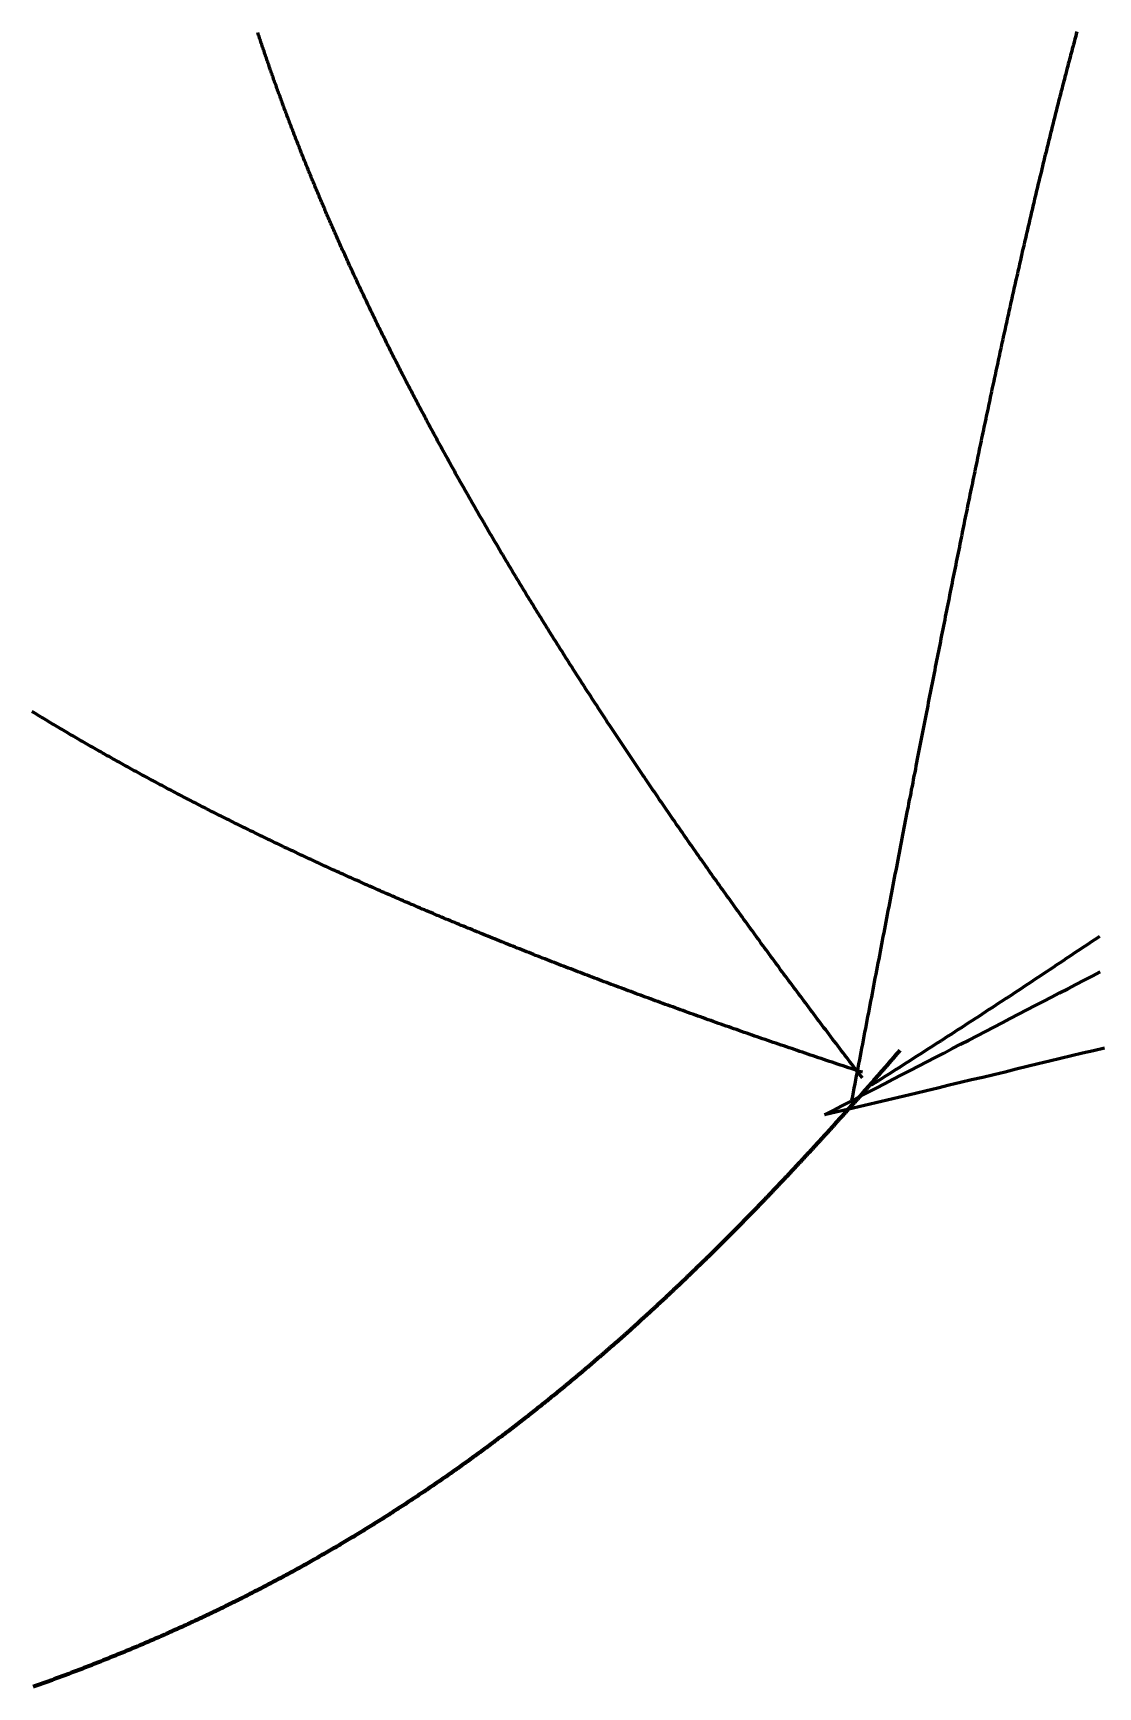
# Model space of a CAD drawing. Header units: millimetres. Extents: x 88 to 97873, y 32 to 55088.
# Drawn here: x 46877.5 to 47041.6, y 3861.1 to 4115.9 of the extents above; entities that cross this region are included whole.
import ezdxf

# ---------------------------------------------------------------- set-up
doc = ezdxf.new("R2010")
doc.units = ezdxf.units.MM
doc.header["$LTSCALE"] = 0.3

msp = doc.modelspace()

# ---------------------------------------------------------------- linework, layer by layer
at = {"lineweight": 60}
for points in [[(47005.29, 3954.91), (47005.01, 3955.27), (47004.74, 3955.62), (47004.47, 3955.98), (47004.2, 3956.33), (47003.92, 3956.68), (47003.65, 3957.04), (47003.38, 3957.39), (47003.11, 3957.74), (47002.84, 3958.1), (47002.57, 3958.45), (47002.31, 3958.8), (47002.04, 3959.15), (47001.77, 3959.51), (47001.5, 3959.86), (47001.24, 3960.21), (47000.97, 3960.56), (47000.71, 3960.91), (47000.44, 3961.26), (47000.18, 3961.61), (46999.91, 3961.96), (46999.65, 3962.31), (46999.38, 3962.66), (46999.12, 3963), (46998.86, 3963.35), (46998.6, 3963.7), (46998.34, 3964.05), (46998.07, 3964.39), (46997.81, 3964.74), (46997.55, 3965.09), (46997.29, 3965.43), (46997.04, 3965.78), (46996.78, 3966.12), (46996.52, 3966.47), (46996.26, 3966.81), (46996, 3967.16), (46995.75, 3967.5), (46995.49, 3967.84), (46995.23, 3968.19), (46994.98, 3968.53), (46994.72, 3968.87), (46994.47, 3969.22), (46994.22, 3969.56), (46993.96, 3969.9), (46993.71, 3970.24), (46993.46, 3970.58), (46993.2, 3970.92), (46992.95, 3971.26), (46992.7, 3971.6), (46992.45, 3971.94), (46992.2, 3972.28), (46991.95, 3972.62), (46991.7, 3972.96), (46991.45, 3973.3), (46991.2, 3973.64), (46990.95, 3973.98), (46990.71, 3974.31), (46990.46, 3974.65), (46990.21, 3974.99), (46989.97, 3975.32), (46989.72, 3975.66), (46989.48, 3976), (46989.23, 3976.33), (46988.99, 3976.67), (46988.74, 3977), (46988.5, 3977.34), (46988.26, 3977.67), (46988.01, 3978.01), (46987.77, 3978.34), (46987.53, 3978.67), (46987.29, 3979.01), (46987.05, 3979.34), (46986.81, 3979.67), (46986.57, 3980), (46986.33, 3980.34), (46986.09, 3980.67), (46985.85, 3981), (46985.61, 3981.33), (46985.37, 3981.66), (46985.14, 3981.99), (46984.9, 3982.32), (46984.66, 3982.65), (46984.43, 3982.98), (46984.19, 3983.31), (46983.96, 3983.64), (46983.72, 3983.97), (46983.49, 3984.29), (46983.25, 3984.62), (46983.02, 3984.95), (46982.79, 3985.28), (46982.55, 3985.6), (46982.32, 3985.93), (46982.09, 3986.26), (46981.86, 3986.58), (46981.63, 3986.91), (46981.4, 3987.23), (46981.17, 3987.56), (46980.94, 3987.88), (46980.71, 3988.21), (46980.48, 3988.53), (46980.25, 3988.85), (46980.03, 3989.18), (46979.8, 3989.5), (46979.57, 3989.82), (46979.34, 3990.15), (46979.12, 3990.47), (46978.89, 3990.79), (46978.67, 3991.11), (46978.44, 3991.43), (46978.22, 3991.76), (46978, 3992.08), (46977.77, 3992.4), (46977.55, 3992.72), (46977.33, 3993.04), (46977.1, 3993.36), (46976.88, 3993.68), (46976.66, 3993.99), (46976.44, 3994.31), (46976.22, 3994.63), (46976, 3994.95), (46975.78, 3995.27), (46975.56, 3995.58), (46975.34, 3995.9), (46975.12, 3996.22), (46974.91, 3996.53), (46974.69, 3996.85), (46974.47, 3997.17), (46974.26, 3997.48), (46974.04, 3997.8), (46973.82, 3998.11), (46973.61, 3998.43), (46973.39, 3998.74), (46973.18, 3999.06), (46972.97, 3999.37), (46972.75, 3999.68), (46972.54, 4000), (46972.33, 4000.31), (46972.11, 4000.62), (46971.9, 4000.93), (46971.69, 4001.25), (46971.48, 4001.56), (46971.27, 4001.87), (46971.06, 4002.18), (46970.85, 4002.49), (46970.64, 4002.8), (46970.43, 4003.11), (46970.22, 4003.42), (46970.01, 4003.73), (46969.8, 4004.04), (46969.6, 4004.35), (46969.39, 4004.66), (46969.18, 4004.97), (46968.98, 4005.28), (46968.77, 4005.58), (46968.57, 4005.89), (46968.36, 4006.2), (46968.16, 4006.51), (46967.95, 4006.81), (46967.75, 4007.12), (46967.55, 4007.43), (46967.34, 4007.73), (46967.14, 4008.04), (46966.94, 4008.34), (46966.74, 4008.65), (46966.54, 4008.95), (46966.33, 4009.26), (46966.13, 4009.56), (46965.93, 4009.86), (46965.73, 4010.17), (46965.54, 4010.47), (46965.34, 4010.77), (46965.14, 4011.08), (46964.94, 4011.38), (46964.74, 4011.68), (46964.54, 4011.98), (46964.35, 4012.29), (46964.15, 4012.59), (46963.96, 4012.89), (46963.76, 4013.19), (46963.56, 4013.49), (46963.37, 4013.79), (46963.18, 4014.09), (46962.98, 4014.39), (46962.79, 4014.69), (46962.59, 4014.99), (46962.4, 4015.28), (46962.21, 4015.58), (46962.02, 4015.88), (46961.83, 4016.18), (46961.63, 4016.48), (46961.44, 4016.77), (46961.25, 4017.07), (46961.06, 4017.37), (46960.87, 4017.66), (46960.68, 4017.96), (46960.5, 4018.26), (46960.31, 4018.55), (46960.12, 4018.85), (46959.93, 4019.14), (46959.74, 4019.44), (46959.56, 4019.73), (46959.37, 4020.03), (46959.18, 4020.32), (46959, 4020.61), (46958.81, 4020.91), (46958.63, 4021.2), (46958.44, 4021.49), (46958.26, 4021.79), (46958.08, 4022.08), (46957.89, 4022.37), (46957.71, 4022.66), (46957.53, 4022.95), (46957.34, 4023.24), (46957.16, 4023.53), (46956.98, 4023.83), (46956.8, 4024.12), (46956.62, 4024.41), (46956.44, 4024.7), (46956.26, 4024.98), (46956.08, 4025.27), (46955.9, 4025.56), (46955.72, 4025.85), (46955.54, 4026.14), (46955.36, 4026.43), (46955.19, 4026.72), (46955.01, 4027), (46954.83, 4027.29), (46954.66, 4027.58), (46954.48, 4027.87), (46954.3, 4028.15), (46954.13, 4028.44), (46953.95, 4028.72), (46953.78, 4029.01), (46953.6, 4029.29), (46953.43, 4029.58), (46953.26, 4029.86), (46953.08, 4030.15), (46952.91, 4030.43), (46952.74, 4030.72), (46952.57, 4031), (46952.4, 4031.29), (46952.22, 4031.57), (46952.05, 4031.85), (46951.88, 4032.13), (46951.71, 4032.42), (46951.54, 4032.7), (46951.37, 4032.98), (46951.2, 4033.26), (46951.04, 4033.54), (46950.87, 4033.83), (46950.7, 4034.11), (46950.53, 4034.39), (46950.36, 4034.67), (46950.2, 4034.95), (46950.03, 4035.23), (46949.86, 4035.51), (46949.7, 4035.79), (46949.53, 4036.06), (46949.37, 4036.34), (46949.2, 4036.62), (46949.04, 4036.9), (46948.88, 4037.18), (46948.71, 4037.46), (46948.55, 4037.73), (46948.39, 4038.01), (46948.22, 4038.29), (46948.06, 4038.56), (46947.9, 4038.84), (46947.74, 4039.12), (46947.58, 4039.39), (46947.42, 4039.67), (46947.26, 4039.94), (46947.1, 4040.22), (46946.94, 4040.49), (46946.78, 4040.77), (46946.62, 4041.04), (46946.46, 4041.32), (46946.3, 4041.59), (46946.14, 4041.86), (46945.99, 4042.14), (46945.83, 4042.41), (46945.67, 4042.68), (46945.52, 4042.96), (46945.36, 4043.23), (46945.21, 4043.5), (46945.05, 4043.77), (46944.89, 4044.04), (46944.74, 4044.31), (46944.59, 4044.58), (46944.43, 4044.86), (46944.28, 4045.13), (46944.13, 4045.4), (46943.97, 4045.67), (46943.82, 4045.94), (46943.67, 4046.21), (46943.52, 4046.47), (46943.36, 4046.74), (46943.21, 4047.01), (46943.06, 4047.28), (46942.91, 4047.55), (46942.76, 4047.82), (46942.61, 4048.08), (46942.46, 4048.35), (46942.31, 4048.62), (46942.17, 4048.89), (46942.02, 4049.15), (46941.87, 4049.42), (46941.72, 4049.69), (46941.57, 4049.95), (46941.43, 4050.22), (46941.28, 4050.48), (46941.13, 4050.75), (46940.99, 4051.01), (46940.84, 4051.28), (46940.7, 4051.54), (46940.55, 4051.81), (46940.41, 4052.07), (46940.26, 4052.33), (46940.12, 4052.6), (46939.98, 4052.86), (46939.83, 4053.12), (46939.69, 4053.39), (46939.55, 4053.65), (46939.41, 4053.91), (46939.26, 4054.17), (46939.12, 4054.43), (46938.98, 4054.7), (46938.84, 4054.96), (46938.7, 4055.22), (46938.56, 4055.48), (46938.42, 4055.74), (46938.28, 4056), (46938.14, 4056.26), (46938, 4056.52), (46937.86, 4056.78), (46937.73, 4057.04), (46937.59, 4057.3), (46937.45, 4057.56), (46937.31, 4057.82), (46937.18, 4058.07), (46937.04, 4058.33), (46936.9, 4058.59), (46936.77, 4058.85), (46936.63, 4059.1), (46936.5, 4059.36), (46936.36, 4059.62), (46936.23, 4059.88), (46936.09, 4060.13), (46935.96, 4060.39), (46935.83, 4060.64), (46935.69, 4060.9), (46935.56, 4061.15), (46935.43, 4061.41), (46935.29, 4061.67), (46935.16, 4061.92), (46935.03, 4062.17), (46934.9, 4062.43), (46934.77, 4062.68), (46934.64, 4062.94), (46934.51, 4063.19), (46934.38, 4063.44), (46934.25, 4063.7), (46934.12, 4063.95), (46933.99, 4064.2), (46933.86, 4064.45), (46933.73, 4064.71), (46933.6, 4064.96), (46933.48, 4065.21), (46933.35, 4065.46), (46933.22, 4065.71), (46933.09, 4065.96), (46932.97, 4066.21), (46932.84, 4066.47), (46932.72, 4066.72), (46932.59, 4066.97), (46932.47, 4067.22), (46932.34, 4067.47), (46932.22, 4067.71), (46932.09, 4067.96), (46931.97, 4068.21), (46931.84, 4068.46), (46931.72, 4068.71), (46931.6, 4068.96), (46931.47, 4069.21), (46931.35, 4069.45), (46931.23, 4069.7), (46931.11, 4069.95), (46930.99, 4070.2), (46930.87, 4070.44), (46930.74, 4070.69), (46930.62, 4070.94), (46930.5, 4071.18), (46930.38, 4071.43), (46930.26, 4071.67), (46930.14, 4071.92), (46930.03, 4072.16), (46929.91, 4072.41), (46929.79, 4072.65), (46929.67, 4072.9), (46929.55, 4073.14), (46929.43, 4073.39), (46929.32, 4073.63), (46929.2, 4073.88), (46929.08, 4074.12), (46928.97, 4074.36), (46928.85, 4074.61), (46928.74, 4074.85), (46928.62, 4075.09), (46928.51, 4075.33), (46928.39, 4075.58), (46928.28, 4075.82), (46928.16, 4076.06), (46928.05, 4076.3), (46927.93, 4076.54), (46927.82, 4076.78), (46927.71, 4077.02), (46927.59, 4077.26), (46927.48, 4077.5), (46927.37, 4077.74), (46927.26, 4077.98), (46927.15, 4078.22), (46927.04, 4078.46), (46926.92, 4078.7), (46926.81, 4078.94), (46926.7, 4079.18), (46926.59, 4079.42), (46926.48, 4079.66), (46926.37, 4079.9), (46926.27, 4080.13), (46926.16, 4080.37), (46926.05, 4080.61), (46925.94, 4080.85), (46925.83, 4081.08), (46925.72, 4081.32), (46925.62, 4081.56), (46925.51, 4081.79), (46925.4, 4082.03), (46925.3, 4082.27), (46925.19, 4082.5), (46925.08, 4082.74), (46924.98, 4082.97), (46924.87, 4083.21), (46924.77, 4083.44), (46924.66, 4083.68), (46924.56, 4083.91), (46924.45, 4084.15), (46924.35, 4084.38), (46924.24, 4084.62), (46924.14, 4084.85), (46924.04, 4085.08), (46923.94, 4085.32), (46923.83, 4085.55), (46923.73, 4085.78), (46923.63, 4086.02), (46923.53, 4086.25), (46923.42, 4086.48), (46923.32, 4086.71), (46923.22, 4086.94), (46923.12, 4087.18), (46923.02, 4087.41), (46922.92, 4087.64), (46922.82, 4087.87), (46922.72, 4088.1), (46922.62, 4088.33), (46922.52, 4088.56), (46922.42, 4088.79), (46922.33, 4089.02), (46922.23, 4089.25), (46922.13, 4089.48), (46922.03, 4089.71), (46921.94, 4089.94), (46921.84, 4090.17), (46921.74, 4090.4), (46921.64, 4090.63), (46921.55, 4090.85), (46921.45, 4091.08), (46921.36, 4091.31), (46921.26, 4091.54), (46921.17, 4091.77), (46921.07, 4091.99), (46920.98, 4092.22), (46920.88, 4092.45), (46920.79, 4092.67), (46920.69, 4092.9), (46920.6, 4093.13), (46920.51, 4093.35), (46920.41, 4093.58), (46920.32, 4093.8), (46920.23, 4094.03), (46920.14, 4094.26), (46920.04, 4094.48), (46919.95, 4094.71), (46919.86, 4094.93), (46919.77, 4095.15), (46919.68, 4095.38), (46919.59, 4095.6), (46919.5, 4095.83), (46919.41, 4096.05), (46919.32, 4096.27), (46919.23, 4096.5), (46919.14, 4096.72), (46919.05, 4096.94), (46918.96, 4097.17), (46918.87, 4097.39), (46918.78, 4097.61), (46918.7, 4097.83), (46918.61, 4098.06), (46918.52, 4098.28), (46918.43, 4098.5), (46918.35, 4098.72), (46918.26, 4098.94), (46918.17, 4099.16), (46918.09, 4099.38), (46918, 4099.6), (46917.92, 4099.83), (46917.83, 4100.05), (46917.74, 4100.27), (46917.66, 4100.49), (46917.57, 4100.71), (46917.49, 4100.92), (46917.41, 4101.14), (46917.32, 4101.36), (46917.24, 4101.58), (46917.15, 4101.8), (46917.07, 4102.02), (46916.99, 4102.24), (46916.91, 4102.46), (46916.82, 4102.67), (46916.74, 4102.89), (46916.66, 4103.11), (46916.58, 4103.33), (46916.5, 4103.54), (46916.41, 4103.76), (46916.33, 4103.98), (46916.25, 4104.19), (46916.17, 4104.41), (46916.09, 4104.63), (46916.01, 4104.84), (46915.93, 4105.06), (46915.85, 4105.27), (46915.77, 4105.49), (46915.69, 4105.71), (46915.61, 4105.92), (46915.54, 4106.14), (46915.46, 4106.35), (46915.38, 4106.57), (46915.3, 4106.78), (46915.22, 4106.99), (46915.15, 4107.21), (46915.07, 4107.42), (46914.99, 4107.64), (46914.92, 4107.85), (46914.84, 4108.06), (46914.76, 4108.28), (46914.69, 4108.49), (46914.61, 4108.7), (46914.54, 4108.91), (46914.46, 4109.13), (46914.39, 4109.34), (46914.31, 4109.55), (46914.24, 4109.76), (46914.16, 4109.97), (46914.09, 4110.19), (46914.01, 4110.4), (46913.94, 4110.61), (46913.87, 4110.82), (46913.79, 4111.03), (46913.72, 4111.24), (46913.65, 4111.45), (46913.58, 4111.66), (46913.5, 4111.87), (46913.43, 4112.08), (46913.36, 4112.29), (46913.29, 4112.5), (46913.22, 4112.71), (46913.15, 4112.92), (46913.08, 4113.13), (46913, 4113.34), (46912.93, 4113.55), (46912.86, 4113.75), (46912.79, 4113.96), (46912.72, 4114.17), (46912.65, 4114.38), (46912.59, 4114.59), (46912.52, 4114.79), (46912.45, 4115), (46912.38, 4115.21), (46912.31, 4115.42), (46912.24, 4115.62), (46912.17, 4115.83), (46912.11, 4116.04)], [(47005.29, 3955.79), (47004.86, 3955.93), (47004.44, 3956.07), (47004.01, 3956.21), (47003.59, 3956.35), (47003.16, 3956.49), (47002.74, 3956.63), (47002.32, 3956.77), (47001.9, 3956.91), (47001.47, 3957.05), (47001.05, 3957.19), (47000.63, 3957.33), (47000.21, 3957.47), (46999.79, 3957.61), (46999.38, 3957.75), (46998.96, 3957.89), (46998.54, 3958.03), (46998.12, 3958.17), (46997.71, 3958.31), (46997.29, 3958.45), (46996.88, 3958.59), (46996.46, 3958.73), (46996.05, 3958.87), (46995.63, 3959.01), (46995.22, 3959.15), (46994.81, 3959.29), (46994.4, 3959.43), (46993.99, 3959.57), (46993.58, 3959.71), (46993.17, 3959.85), (46992.76, 3959.98), (46992.35, 3960.12), (46991.94, 3960.26), (46991.53, 3960.4), (46991.12, 3960.54), (46990.72, 3960.68), (46990.31, 3960.82), (46989.91, 3960.96), (46989.5, 3961.1), (46989.1, 3961.24), (46988.69, 3961.38), (46988.29, 3961.52), (46987.89, 3961.66), (46987.49, 3961.8), (46987.08, 3961.94), (46986.68, 3962.08), (46986.28, 3962.22), (46985.88, 3962.36), (46985.48, 3962.5), (46985.08, 3962.64), (46984.69, 3962.78), (46984.29, 3962.92), (46983.89, 3963.06), (46983.5, 3963.19), (46983.1, 3963.33), (46982.7, 3963.47), (46982.31, 3963.61), (46981.92, 3963.75), (46981.52, 3963.89), (46981.13, 3964.03), (46980.74, 3964.17), (46980.34, 3964.31), (46979.95, 3964.45), (46979.56, 3964.59), (46979.17, 3964.73), (46978.78, 3964.87), (46978.39, 3965.01), (46978, 3965.15), (46977.61, 3965.29), (46977.23, 3965.43), (46976.84, 3965.57), (46976.45, 3965.71), (46976.07, 3965.85), (46975.68, 3965.99), (46975.3, 3966.13), (46974.91, 3966.26), (46974.53, 3966.4), (46974.14, 3966.54), (46973.76, 3966.68), (46973.38, 3966.82), (46973, 3966.96), (46972.62, 3967.1), (46972.24, 3967.24), (46971.86, 3967.38), (46971.48, 3967.52), (46971.1, 3967.66), (46970.72, 3967.8), (46970.34, 3967.94), (46969.96, 3968.08), (46969.59, 3968.22), (46969.21, 3968.36), (46968.83, 3968.5), (46968.46, 3968.64), (46968.08, 3968.78), (46967.71, 3968.92), (46967.34, 3969.06), (46966.96, 3969.2), (46966.59, 3969.34), (46966.22, 3969.48), (46965.85, 3969.62), (46965.48, 3969.75), (46965.1, 3969.89), (46964.73, 3970.03), (46964.37, 3970.17), (46964, 3970.31), (46963.63, 3970.45), (46963.26, 3970.59), (46962.89, 3970.73), (46962.53, 3970.87), (46962.16, 3971.01), (46961.79, 3971.15), (46961.43, 3971.29), (46961.06, 3971.43), (46960.7, 3971.57), (46960.34, 3971.71), (46959.97, 3971.85), (46959.61, 3971.99), (46959.25, 3972.13), (46958.89, 3972.27), (46958.53, 3972.41), (46958.16, 3972.55), (46957.8, 3972.69), (46957.45, 3972.83), (46957.09, 3972.97), (46956.73, 3973.11), (46956.37, 3973.25), (46956.01, 3973.39), (46955.66, 3973.53), (46955.3, 3973.67), (46954.94, 3973.81), (46954.59, 3973.95), (46954.23, 3974.09), (46953.88, 3974.23), (46953.52, 3974.37), (46953.17, 3974.51), (46952.82, 3974.65), (46952.47, 3974.79), (46952.11, 3974.93), (46951.76, 3975.07), (46951.41, 3975.21), (46951.06, 3975.35), (46950.71, 3975.49), (46950.36, 3975.63), (46950.01, 3975.77), (46949.66, 3975.91), (46949.32, 3976.05), (46948.97, 3976.19), (46948.62, 3976.33), (46948.28, 3976.47), (46947.93, 3976.61), (46947.59, 3976.75), (46947.24, 3976.89), (46946.9, 3977.03), (46946.55, 3977.17), (46946.21, 3977.31), (46945.87, 3977.45), (46945.52, 3977.59), (46945.18, 3977.73), (46944.84, 3977.87), (46944.5, 3978.01), (46944.16, 3978.15), (46943.82, 3978.29), (46943.48, 3978.43), (46943.14, 3978.57), (46942.8, 3978.71), (46942.47, 3978.85), (46942.13, 3978.99), (46941.79, 3979.13), (46941.46, 3979.27), (46941.12, 3979.41), (46940.78, 3979.55), (46940.45, 3979.69), (46940.12, 3979.83), (46939.78, 3979.97), (46939.45, 3980.11), (46939.12, 3980.25), (46938.78, 3980.39), (46938.45, 3980.53), (46938.12, 3980.67), (46937.79, 3980.81), (46937.46, 3980.95), (46937.13, 3981.09), (46936.8, 3981.23), (46936.47, 3981.37), (46936.14, 3981.52), (46935.81, 3981.66), (46935.49, 3981.8), (46935.16, 3981.94), (46934.83, 3982.08), (46934.51, 3982.22), (46934.18, 3982.36), (46933.86, 3982.5), (46933.53, 3982.64), (46933.21, 3982.78), (46932.88, 3982.92), (46932.56, 3983.06), (46932.24, 3983.2), (46931.91, 3983.34), (46931.59, 3983.48), (46931.27, 3983.62), (46930.95, 3983.77), (46930.63, 3983.91), (46930.31, 3984.05), (46929.99, 3984.19), (46929.67, 3984.33), (46929.35, 3984.47), (46929.04, 3984.61), (46928.72, 3984.75), (46928.4, 3984.89), (46928.08, 3985.03), (46927.77, 3985.17), (46927.45, 3985.32), (46927.14, 3985.46), (46926.82, 3985.6), (46926.51, 3985.74), (46926.19, 3985.88), (46925.88, 3986.02), (46925.57, 3986.16), (46925.26, 3986.3), (46924.94, 3986.44), (46924.63, 3986.58), (46924.32, 3986.73), (46924.01, 3986.87), (46923.7, 3987.01), (46923.39, 3987.15), (46923.08, 3987.29), (46922.77, 3987.43), (46922.47, 3987.57), (46922.16, 3987.71), (46921.85, 3987.86), (46921.54, 3988), (46921.24, 3988.14), (46920.93, 3988.28), (46920.63, 3988.42), (46920.32, 3988.56), (46920.02, 3988.7), (46919.71, 3988.85), (46919.41, 3988.99), (46919.1, 3989.13), (46918.8, 3989.27), (46918.5, 3989.41), (46918.2, 3989.55), (46917.9, 3989.7), (46917.6, 3989.84), (46917.3, 3989.98), (46917, 3990.12), (46916.7, 3990.26), (46916.4, 3990.4), (46916.1, 3990.55), (46915.8, 3990.69), (46915.5, 3990.83), (46915.2, 3990.97), (46914.91, 3991.11), (46914.61, 3991.25), (46914.32, 3991.4), (46914.02, 3991.54), (46913.72, 3991.68), (46913.43, 3991.82), (46913.14, 3991.96), (46912.84, 3992.11), (46912.55, 3992.25), (46912.26, 3992.39), (46911.96, 3992.53), (46911.67, 3992.67), (46911.38, 3992.82), (46911.09, 3992.96), (46910.8, 3993.1), (46910.51, 3993.24), (46910.22, 3993.39), (46909.93, 3993.53), (46909.64, 3993.67), (46909.35, 3993.81), (46909.06, 3993.96), (46908.78, 3994.1), (46908.49, 3994.24), (46908.2, 3994.38), (46907.92, 3994.52), (46907.63, 3994.67), (46907.34, 3994.81), (46907.06, 3994.95), (46906.77, 3995.09), (46906.49, 3995.24), (46906.21, 3995.38), (46905.92, 3995.52), (46905.64, 3995.67), (46905.36, 3995.81), (46905.08, 3995.95), (46904.79, 3996.09), (46904.51, 3996.24), (46904.23, 3996.38), (46903.95, 3996.52), (46903.67, 3996.67), (46903.39, 3996.81), (46903.11, 3996.95), (46902.84, 3997.09), (46902.56, 3997.24), (46902.28, 3997.38), (46902, 3997.52), (46901.73, 3997.67), (46901.45, 3997.81), (46901.17, 3997.95), (46900.9, 3998.1), (46900.62, 3998.24), (46900.35, 3998.38), (46900.07, 3998.53), (46899.8, 3998.67), (46899.53, 3998.81), (46899.25, 3998.96), (46898.98, 3999.1), (46898.71, 3999.24), (46898.44, 3999.39), (46898.16, 3999.53), (46897.89, 3999.67), (46897.62, 3999.82), (46897.35, 3999.96), (46897.08, 4000.1), (46896.81, 4000.25), (46896.54, 4000.39), (46896.28, 4000.53), (46896.01, 4000.68), (46895.74, 4000.82), (46895.47, 4000.97), (46895.21, 4001.11), (46894.94, 4001.25), (46894.67, 4001.4), (46894.41, 4001.54), (46894.14, 4001.69), (46893.88, 4001.83), (46893.61, 4001.97), (46893.35, 4002.12), (46893.08, 4002.26), (46892.82, 4002.41), (46892.56, 4002.55), (46892.3, 4002.69), (46892.03, 4002.84), (46891.77, 4002.98), (46891.51, 4003.13), (46891.25, 4003.27), (46890.99, 4003.42), (46890.73, 4003.56), (46890.47, 4003.7), (46890.21, 4003.85), (46889.95, 4003.99), (46889.69, 4004.14), (46889.44, 4004.28), (46889.18, 4004.43), (46888.92, 4004.57), (46888.66, 4004.72), (46888.41, 4004.86), (46888.15, 4005.01), (46887.9, 4005.15), (46887.64, 4005.3), (46887.39, 4005.44), (46887.13, 4005.59), (46886.88, 4005.73), (46886.62, 4005.88), (46886.37, 4006.02), (46886.12, 4006.17), (46885.86, 4006.31), (46885.61, 4006.46), (46885.36, 4006.6), (46885.11, 4006.75), (46884.86, 4006.89), (46884.61, 4007.04), (46884.36, 4007.18), (46884.11, 4007.33), (46883.86, 4007.47), (46883.61, 4007.62), (46883.36, 4007.76), (46883.11, 4007.91), (46882.86, 4008.06), (46882.62, 4008.2), (46882.37, 4008.35), (46882.12, 4008.49), (46881.88, 4008.64), (46881.63, 4008.78), (46881.39, 4008.93), (46881.14, 4009.08), (46880.89, 4009.22), (46880.65, 4009.37), (46880.41, 4009.51), (46880.16, 4009.66), (46879.92, 4009.81), (46879.68, 4009.95), (46879.43, 4010.1), (46879.19, 4010.24), (46878.95, 4010.39), (46878.71, 4010.54), (46878.47, 4010.68), (46878.23, 4010.83), (46877.99, 4010.98), (46877.75, 4011.12), (46877.51, 4011.27), (46877.27, 4011.41)]]:
    msp.add_lwpolyline(points, dxfattribs=at)
at = {"color": 6, "lineweight": 60}
msp.add_lwpolyline([(47038.36, 4116.13), (47038.27, 4115.81), (47038.18, 4115.48), (47038.1, 4115.15), (47038.01, 4114.82), (47037.92, 4114.49), (47037.83, 4114.16), (47037.74, 4113.83), (47037.65, 4113.5), (47037.57, 4113.17), (47037.48, 4112.84), (47037.39, 4112.51), (47037.3, 4112.18), (47037.21, 4111.85), (47037.13, 4111.52), (47037.04, 4111.18), (47036.95, 4110.85), (47036.86, 4110.52), (47036.78, 4110.18), (47036.69, 4109.85), (47036.6, 4109.51), (47036.51, 4109.18), (47036.43, 4108.84), (47036.34, 4108.51), (47036.25, 4108.17), (47036.16, 4107.83), (47036.08, 4107.49), (47035.99, 4107.16), (47035.9, 4106.82), (47035.81, 4106.48), (47035.73, 4106.14), (47035.64, 4105.8), (47035.55, 4105.46), (47035.47, 4105.12), (47035.38, 4104.78), (47035.29, 4104.44), (47035.21, 4104.09), (47035.12, 4103.75), (47035.03, 4103.41), (47034.95, 4103.07), (47034.86, 4102.72), (47034.77, 4102.38), (47034.69, 4102.03), (47034.6, 4101.69), (47034.51, 4101.34), (47034.43, 4100.99), (47034.34, 4100.65), (47034.25, 4100.3), (47034.17, 4099.95), (47034.08, 4099.6), (47034, 4099.26), (47033.91, 4098.91), (47033.82, 4098.56), (47033.74, 4098.21), (47033.65, 4097.86), (47033.56, 4097.5), (47033.48, 4097.15), (47033.39, 4096.8), (47033.31, 4096.45), (47033.22, 4096.09), (47033.13, 4095.74), (47033.05, 4095.38), (47032.96, 4095.03), (47032.88, 4094.67), (47032.79, 4094.32), (47032.7, 4093.96), (47032.62, 4093.6), (47032.53, 4093.25), (47032.45, 4092.89), (47032.36, 4092.53), (47032.27, 4092.17), (47032.19, 4091.81), (47032.1, 4091.45), (47032.02, 4091.09), (47031.93, 4090.73), (47031.84, 4090.37), (47031.76, 4090), (47031.67, 4089.64), (47031.59, 4089.28), (47031.5, 4088.91), (47031.41, 4088.55), (47031.33, 4088.18), (47031.24, 4087.82), (47031.16, 4087.45), (47031.07, 4087.08), (47030.99, 4086.72), (47030.9, 4086.35), (47030.81, 4085.98), (47030.73, 4085.61), (47030.64, 4085.24), (47030.56, 4084.87), (47030.47, 4084.5), (47030.38, 4084.12), (47030.3, 4083.75), (47030.21, 4083.38), (47030.13, 4083.01), (47030.04, 4082.63), (47029.95, 4082.26), (47029.87, 4081.88), (47029.78, 4081.51), (47029.7, 4081.13), (47029.61, 4080.75), (47029.52, 4080.37), (47029.44, 4079.99), (47029.35, 4079.62), (47029.27, 4079.24), (47029.18, 4078.86), (47029.09, 4078.47), (47029.01, 4078.09), (47028.92, 4077.71), (47028.84, 4077.33), (47028.75, 4076.94), (47028.66, 4076.56), (47028.58, 4076.17), (47028.49, 4075.79), (47028.4, 4075.4), (47028.32, 4075.02), (47028.23, 4074.63), (47028.15, 4074.24), (47028.06, 4073.85), (47027.97, 4073.46), (47027.89, 4073.07), (47027.8, 4072.68), (47027.71, 4072.29), (47027.63, 4071.9), (47027.54, 4071.5), (47027.45, 4071.11), (47027.37, 4070.72), (47027.28, 4070.32), (47027.19, 4069.93), (47027.11, 4069.53), (47027.02, 4069.13), (47026.93, 4068.73), (47026.85, 4068.34), (47026.76, 4067.94), (47026.67, 4067.54), (47026.58, 4067.14), (47026.5, 4066.74), (47026.41, 4066.33), (47026.32, 4065.93), (47026.24, 4065.53), (47026.15, 4065.12), (47026.06, 4064.72), (47025.97, 4064.31), (47025.89, 4063.91), (47025.8, 4063.5), (47025.71, 4063.09), (47025.62, 4062.68), (47025.54, 4062.28), (47025.45, 4061.87), (47025.36, 4061.45), (47025.27, 4061.04), (47025.18, 4060.63), (47025.1, 4060.22), (47025.01, 4059.81), (47024.92, 4059.39), (47024.83, 4058.98), (47024.74, 4058.56), (47024.66, 4058.14), (47024.57, 4057.73), (47024.48, 4057.31), (47024.39, 4056.89), (47024.3, 4056.47), (47024.21, 4056.05), (47024.12, 4055.63), (47024.04, 4055.21), (47023.95, 4054.78), (47023.86, 4054.36), (47023.77, 4053.94), (47023.68, 4053.51), (47023.59, 4053.09), (47023.5, 4052.66), (47023.41, 4052.23), (47023.32, 4051.8), (47023.23, 4051.37), (47023.14, 4050.94), (47023.06, 4050.51), (47022.97, 4050.08), (47022.88, 4049.65), (47022.79, 4049.22), (47022.7, 4048.78), (47022.61, 4048.35), (47022.52, 4047.91), (47022.43, 4047.48), (47022.34, 4047.04), (47022.25, 4046.6), (47022.16, 4046.17), (47022.06, 4045.73), (47021.97, 4045.29), (47021.88, 4044.84), (47021.79, 4044.4), (47021.7, 4043.96), (47021.61, 4043.52), (47021.52, 4043.07), (47021.43, 4042.63), (47021.34, 4042.18), (47021.25, 4041.73), (47021.16, 4041.29), (47021.06, 4040.84), (47020.97, 4040.39), (47020.88, 4039.94), (47020.79, 4039.49), (47020.7, 4039.03), (47020.6, 4038.58), (47020.51, 4038.13), (47020.42, 4037.67), (47020.33, 4037.22), (47020.24, 4036.76), (47020.14, 4036.3), (47020.05, 4035.85), (47019.96, 4035.39), (47019.87, 4034.93), (47019.77, 4034.47), (47019.68, 4034), (47019.59, 4033.54), (47019.49, 4033.08), (47019.4, 4032.61), (47019.31, 4032.15), (47019.21, 4031.68), (47019.12, 4031.21), (47019.02, 4030.75), (47018.93, 4030.28), (47018.84, 4029.81), (47018.74, 4029.34), (47018.65, 4028.87), (47018.55, 4028.39), (47018.46, 4027.92), (47018.36, 4027.45), (47018.27, 4026.97), (47018.17, 4026.49), (47018.08, 4026.02), (47017.98, 4025.54), (47017.89, 4025.06), (47017.79, 4024.58), (47017.7, 4024.1), (47017.6, 4023.62), (47017.51, 4023.14), (47017.41, 4022.65), (47017.32, 4022.17), (47017.22, 4021.68), (47017.12, 4021.2), (47017.03, 4020.71), (47016.93, 4020.22), (47016.83, 4019.73), (47016.74, 4019.24), (47016.64, 4018.75), (47016.54, 4018.26), (47016.44, 4017.76), (47016.35, 4017.27), (47016.25, 4016.77), (47016.15, 4016.28), (47016.05, 4015.78), (47015.96, 4015.28), (47015.86, 4014.78), (47015.76, 4014.28), (47015.66, 4013.78), (47015.56, 4013.28), (47015.46, 4012.78), (47015.37, 4012.27), (47015.27, 4011.77), (47015.17, 4011.26), (47015.07, 4010.76), (47014.97, 4010.25), (47014.87, 4009.74), (47014.77, 4009.23), (47014.67, 4008.72), (47014.57, 4008.21), (47014.47, 4007.69), (47014.37, 4007.18), (47014.27, 4006.66), (47014.17, 4006.15), (47014.07, 4005.63), (47013.97, 4005.11), (47013.86, 4004.59), (47013.76, 4004.07), (47013.66, 4003.55), (47013.56, 4003.03), (47013.46, 4002.51), (47013.36, 4001.98), (47013.25, 4001.46), (47013.15, 4000.93), (47013.05, 4000.4), (47012.95, 3999.88), (47012.84, 3999.35), (47012.74, 3998.81), (47012.64, 3998.28), (47012.53, 3997.75), (47012.43, 3997.22), (47012.33, 3996.68), (47012.22, 3996.15), (47012.12, 3995.61), (47012.01, 3995.07), (47011.91, 3994.53), (47011.81, 3993.99), (47011.7, 3993.45), (47011.6, 3992.91), (47011.49, 3992.36), (47011.39, 3991.82), (47011.28, 3991.27), (47011.17, 3990.73), (47011.07, 3990.18), (47010.96, 3989.63), (47010.86, 3989.08), (47010.75, 3988.53), (47010.64, 3987.98), (47010.54, 3987.42), (47010.43, 3986.87), (47010.32, 3986.31), (47010.22, 3985.76), (47010.11, 3985.2), (47010, 3984.64), (47009.89, 3984.08), (47009.78, 3983.52), (47009.68, 3982.96), (47009.57, 3982.4), (47009.46, 3981.83), (47009.35, 3981.27), (47009.24, 3980.7), (47009.13, 3980.13), (47009.02, 3979.56), (47008.91, 3978.99), (47008.8, 3978.42), (47008.69, 3977.85), (47008.58, 3977.27), (47008.47, 3976.7), (47008.36, 3976.12), (47008.25, 3975.55), (47008.14, 3974.97), (47008.03, 3974.39), (47007.92, 3973.81), (47007.81, 3973.23), (47007.69, 3972.64), (47007.58, 3972.06), (47007.47, 3971.48), (47007.36, 3970.89), (47007.24, 3970.3), (47007.13, 3969.71), (47007.02, 3969.12), (47006.9, 3968.53), (47006.79, 3967.94), (47006.68, 3967.35), (47006.56, 3966.75), (47006.45, 3966.16), (47006.33, 3965.56), (47006.22, 3964.96), (47006.1, 3964.36), (47005.99, 3963.76), (47005.87, 3963.16), (47005.76, 3962.56), (47005.64, 3961.95), (47005.53, 3961.35), (47005.41, 3960.74), (47005.29, 3960.13), (47005.18, 3959.52), (47005.06, 3958.91), (47004.94, 3958.3), (47004.83, 3957.69), (47004.71, 3957.07), (47004.59, 3956.46), (47004.47, 3955.84), (47004.35, 3955.22), (47004.23, 3954.61), (47004.12, 3953.99), (47004, 3953.36), (47003.88, 3952.74), (47003.76, 3952.12), (47003.64, 3951.49)], dxfattribs=at)
at = {"color": 30, "lineweight": 60}
msp.add_lwpolyline([(47041.82, 3976.72), (47041.32, 3976.38), (47040.81, 3976.04), (47040.3, 3975.69), (47039.79, 3975.35), (47039.28, 3975.01), (47038.77, 3974.67), (47038.26, 3974.33), (47037.75, 3973.99), (47037.24, 3973.64), (47036.73, 3973.3), (47036.22, 3972.96), (47035.7, 3972.62), (47035.19, 3972.28), (47034.68, 3971.94), (47034.16, 3971.59), (47033.65, 3971.25), (47033.13, 3970.91), (47032.61, 3970.57), (47032.1, 3970.23), (47031.58, 3969.89), (47031.06, 3969.54), (47030.55, 3969.2), (47030.03, 3968.86), (47029.51, 3968.52), (47028.99, 3968.18), (47028.47, 3967.83), (47027.95, 3967.49), (47027.43, 3967.15), (47026.9, 3966.81), (47026.38, 3966.47), (47025.86, 3966.12), (47025.34, 3965.78), (47024.81, 3965.44), (47024.29, 3965.1), (47023.76, 3964.76), (47023.24, 3964.41), (47022.71, 3964.07), (47022.18, 3963.73), (47021.66, 3963.39), (47021.13, 3963.05), (47020.6, 3962.7), (47020.07, 3962.36), (47019.54, 3962.02), (47019.01, 3961.68), (47018.48, 3961.34), (47017.95, 3960.99), (47017.42, 3960.65), (47016.89, 3960.31), (47016.36, 3959.97), (47015.82, 3959.62), (47015.29, 3959.28), (47014.76, 3958.94), (47014.22, 3958.6), (47013.69, 3958.25), (47013.15, 3957.91), (47012.62, 3957.57), (47012.08, 3957.23), (47011.54, 3956.88), (47011.01, 3956.54), (47010.47, 3956.2), (47009.93, 3955.86), (47009.39, 3955.51), (47008.85, 3955.17), (47008.31, 3954.83), (47007.77, 3954.49), (47007.23, 3954.14), (47006.68, 3953.8)], dxfattribs=at)
at = {"color": 116, "lineweight": 60, "true_color": 0x136734}
msp.add_lwpolyline([(46999.46, 3949.23), (47000.79, 3949.92), (47002.12, 3950.61), (47003.44, 3951.29), (47004.76, 3951.98), (47006.08, 3952.66), (47007.4, 3953.35), (47008.71, 3954.03), (47010.02, 3954.71), (47011.33, 3955.39), (47012.64, 3956.06), (47013.94, 3956.74), (47015.24, 3957.41), (47016.54, 3958.09), (47017.84, 3958.76), (47019.13, 3959.43), (47020.42, 3960.1), (47021.71, 3960.76), (47022.99, 3961.43), (47024.27, 3962.09), (47025.55, 3962.76), (47026.83, 3963.42), (47028.1, 3964.08), (47029.38, 3964.74), (47030.64, 3965.4), (47031.91, 3966.06), (47033.17, 3966.71), (47034.44, 3967.37), (47035.7, 3968.02), (47036.95, 3968.67), (47038.21, 3969.32), (47039.46, 3969.97), (47040.71, 3970.62), (47041.95, 3971.26)], dxfattribs=at)
at = {"color": 7, "lineweight": 211}
msp.add_lwpolyline([(47011.05, 3959.13), (47010.82, 3958.85), (47010.58, 3958.58), (47010.35, 3958.31), (47010.11, 3958.04), (47009.88, 3957.77), (47009.65, 3957.5), (47009.41, 3957.23), (47009.18, 3956.96), (47008.94, 3956.69), (47008.71, 3956.42), (47008.48, 3956.16), (47008.24, 3955.89), (47008.01, 3955.62), (47007.78, 3955.35), (47007.54, 3955.09), (47007.31, 3954.82), (47007.08, 3954.56), (47006.85, 3954.29), (47006.61, 3954.03), (47006.38, 3953.76), (47006.15, 3953.5), (47005.92, 3953.23), (47005.68, 3952.97), (47005.45, 3952.71), (47005.22, 3952.44), (47004.99, 3952.18), (47004.75, 3951.92), (47004.52, 3951.66), (47004.29, 3951.4), (47004.06, 3951.14), (47003.83, 3950.88), (47003.59, 3950.62), (47003.36, 3950.36), (47003.13, 3950.1), (47002.9, 3949.84), (47002.67, 3949.58), (47002.44, 3949.32), (47002.21, 3949.07), (47001.97, 3948.81), (47001.74, 3948.55), (47001.51, 3948.3), (47001.28, 3948.04), (47001.05, 3947.78), (47000.82, 3947.53), (47000.59, 3947.27), (47000.36, 3947.02), (47000.13, 3946.76), (46999.9, 3946.51), (46999.67, 3946.26), (46999.43, 3946), (46999.2, 3945.75), (46998.97, 3945.5), (46998.74, 3945.25), (46998.51, 3945), (46998.28, 3944.74), (46998.05, 3944.49), (46997.82, 3944.24), (46997.59, 3943.99), (46997.36, 3943.74), (46997.13, 3943.49), (46996.9, 3943.25), (46996.67, 3943), (46996.44, 3942.75), (46996.21, 3942.5), (46995.98, 3942.25), (46995.75, 3942.01), (46995.52, 3941.76), (46995.29, 3941.51), (46995.06, 3941.27), (46994.83, 3941.02), (46994.6, 3940.78), (46994.37, 3940.53), (46994.15, 3940.29), (46993.92, 3940.04), (46993.69, 3939.8), (46993.46, 3939.56), (46993.23, 3939.31), (46993, 3939.07), (46992.77, 3938.83), (46992.54, 3938.59), (46992.31, 3938.35), (46992.08, 3938.11), (46991.85, 3937.86), (46991.62, 3937.62), (46991.39, 3937.38), (46991.17, 3937.15), (46990.94, 3936.91), (46990.71, 3936.67), (46990.48, 3936.43), (46990.25, 3936.19), (46990.02, 3935.95), (46989.79, 3935.72), (46989.56, 3935.48), (46989.33, 3935.24), (46989.11, 3935.01), (46988.88, 3934.77), (46988.65, 3934.53), (46988.42, 3934.3), (46988.19, 3934.06), (46987.96, 3933.83), (46987.73, 3933.59), (46987.5, 3933.36), (46987.28, 3933.13), (46987.05, 3932.89), (46986.82, 3932.66), (46986.59, 3932.43), (46986.36, 3932.2), (46986.13, 3931.97), (46985.9, 3931.73), (46985.68, 3931.5), (46985.45, 3931.27), (46985.22, 3931.04), (46984.99, 3930.81), (46984.76, 3930.58), (46984.53, 3930.35), (46984.3, 3930.13), (46984.08, 3929.9), (46983.85, 3929.67), (46983.62, 3929.44), (46983.39, 3929.21), (46983.16, 3928.99), (46982.93, 3928.76), (46982.7, 3928.54), (46982.48, 3928.31), (46982.25, 3928.08), (46982.02, 3927.86), (46981.79, 3927.63), (46981.56, 3927.41), (46981.33, 3927.19), (46981.11, 3926.96), (46980.88, 3926.74), (46980.65, 3926.51), (46980.42, 3926.29), (46980.19, 3926.07), (46979.96, 3925.85), (46979.73, 3925.63), (46979.51, 3925.4), (46979.28, 3925.18), (46979.05, 3924.96), (46978.82, 3924.74), (46978.59, 3924.52), (46978.36, 3924.3), (46978.13, 3924.08), (46977.91, 3923.87), (46977.68, 3923.65), (46977.45, 3923.43), (46977.22, 3923.21), (46976.99, 3922.99), (46976.76, 3922.78), (46976.53, 3922.56), (46976.3, 3922.34), (46976.08, 3922.13), (46975.85, 3921.91), (46975.62, 3921.7), (46975.39, 3921.48), (46975.16, 3921.27), (46974.93, 3921.05), (46974.7, 3920.84), (46974.47, 3920.62), (46974.24, 3920.41), (46974.02, 3920.2), (46973.79, 3919.99), (46973.56, 3919.77), (46973.33, 3919.56), (46973.1, 3919.35), (46972.87, 3919.14), (46972.64, 3918.93), (46972.41, 3918.72), (46972.18, 3918.51), (46971.95, 3918.3), (46971.72, 3918.09), (46971.49, 3917.88), (46971.26, 3917.67), (46971.04, 3917.46), (46970.81, 3917.25), (46970.58, 3917.04), (46970.35, 3916.84), (46970.12, 3916.63), (46969.89, 3916.42), (46969.66, 3916.22), (46969.43, 3916.01), (46969.2, 3915.8), (46968.97, 3915.6), (46968.74, 3915.39), (46968.51, 3915.19), (46968.28, 3914.98), (46968.05, 3914.78), (46967.82, 3914.58), (46967.59, 3914.37), (46967.36, 3914.17), (46967.13, 3913.97), (46966.9, 3913.76), (46966.67, 3913.56), (46966.44, 3913.36), (46966.21, 3913.16), (46965.98, 3912.96), (46965.74, 3912.76), (46965.51, 3912.56), (46965.28, 3912.36), (46965.05, 3912.16), (46964.82, 3911.96), (46964.59, 3911.76), (46964.36, 3911.56), (46964.13, 3911.36), (46963.9, 3911.16), (46963.67, 3910.96), (46963.44, 3910.77), (46963.2, 3910.57), (46962.97, 3910.37), (46962.74, 3910.18), (46962.51, 3909.98), (46962.28, 3909.78), (46962.05, 3909.59), (46961.82, 3909.39), (46961.58, 3909.2), (46961.35, 3909), (46961.12, 3908.81), (46960.89, 3908.62), (46960.66, 3908.42), (46960.42, 3908.23), (46960.19, 3908.04), (46959.96, 3907.84), (46959.73, 3907.65), (46959.5, 3907.46), (46959.26, 3907.27), (46959.03, 3907.08), (46958.8, 3906.89), (46958.57, 3906.69), (46958.33, 3906.5), (46958.1, 3906.31), (46957.87, 3906.12), (46957.63, 3905.93), (46957.4, 3905.75), (46957.17, 3905.56), (46956.93, 3905.37), (46956.7, 3905.18), (46956.47, 3904.99), (46956.23, 3904.8), (46956, 3904.62), (46955.77, 3904.43), (46955.53, 3904.24), (46955.3, 3904.06), (46955.06, 3903.87), (46954.83, 3903.69), (46954.6, 3903.5), (46954.36, 3903.32), (46954.13, 3903.13), (46953.89, 3902.95), (46953.66, 3902.76), (46953.42, 3902.58), (46953.19, 3902.4), (46952.95, 3902.21), (46952.72, 3902.03), (46952.48, 3901.85), (46952.25, 3901.67), (46952.01, 3901.48), (46951.78, 3901.3), (46951.54, 3901.12), (46951.31, 3900.94), (46951.07, 3900.76), (46950.84, 3900.58), (46950.6, 3900.4), (46950.36, 3900.22), (46950.13, 3900.04), (46949.89, 3899.86), (46949.66, 3899.68), (46949.42, 3899.5), (46949.18, 3899.33), (46948.95, 3899.15), (46948.71, 3898.97), (46948.47, 3898.79), (46948.23, 3898.62), (46948, 3898.44), (46947.76, 3898.26), (46947.52, 3898.09), (46947.29, 3897.91), (46947.05, 3897.74), (46946.81, 3897.56), (46946.57, 3897.39), (46946.33, 3897.21), (46946.1, 3897.04), (46945.86, 3896.87), (46945.62, 3896.69), (46945.38, 3896.52), (46945.14, 3896.35), (46944.9, 3896.17), (46944.67, 3896), (46944.43, 3895.83), (46944.19, 3895.66), (46943.95, 3895.49), (46943.71, 3895.32), (46943.47, 3895.14), (46943.23, 3894.97), (46942.99, 3894.8), (46942.75, 3894.63), (46942.51, 3894.46), (46942.27, 3894.3), (46942.03, 3894.13), (46941.79, 3893.96), (46941.55, 3893.79), (46941.31, 3893.62), (46941.07, 3893.45), (46940.83, 3893.29), (46940.58, 3893.12), (46940.34, 3892.95), (46940.1, 3892.79), (46939.86, 3892.62), (46939.62, 3892.45), (46939.38, 3892.29), (46939.14, 3892.12), (46938.89, 3891.96), (46938.65, 3891.79), (46938.41, 3891.63), (46938.17, 3891.46), (46937.92, 3891.3), (46937.68, 3891.14), (46937.44, 3890.97), (46937.19, 3890.81), (46936.95, 3890.65), (46936.71, 3890.48), (46936.46, 3890.32), (46936.22, 3890.16), (46935.98, 3890), (46935.73, 3889.84), (46935.49, 3889.68), (46935.24, 3889.52), (46935, 3889.36), (46934.75, 3889.19), (46934.51, 3889.04), (46934.26, 3888.88), (46934.02, 3888.72), (46933.77, 3888.56), (46933.53, 3888.4), (46933.28, 3888.24), (46933.04, 3888.08), (46932.79, 3887.92), (46932.55, 3887.77), (46932.3, 3887.61), (46932.05, 3887.45), (46931.81, 3887.3), (46931.56, 3887.14), (46931.31, 3886.98), (46931.06, 3886.83), (46930.82, 3886.67), (46930.57, 3886.52), (46930.32, 3886.36), (46930.07, 3886.21), (46929.83, 3886.05), (46929.58, 3885.9), (46929.33, 3885.74), (46929.08, 3885.59), (46928.83, 3885.44), (46928.58, 3885.29), (46928.33, 3885.13), (46928.09, 3884.98), (46927.84, 3884.83), (46927.59, 3884.68), (46927.34, 3884.52), (46927.09, 3884.37), (46926.84, 3884.22), (46926.59, 3884.07), (46926.34, 3883.92), (46926.08, 3883.77), (46925.83, 3883.62), (46925.58, 3883.47), (46925.33, 3883.32), (46925.08, 3883.17), (46924.83, 3883.02), (46924.58, 3882.88), (46924.32, 3882.73), (46924.07, 3882.58), (46923.82, 3882.43), (46923.57, 3882.28), (46923.31, 3882.14), (46923.06, 3881.99), (46922.81, 3881.84), (46922.55, 3881.7), (46922.3, 3881.55), (46922.05, 3881.41), (46921.79, 3881.26), (46921.54, 3881.11), (46921.29, 3880.97), (46921.03, 3880.83), (46920.78, 3880.68), (46920.52, 3880.54), (46920.27, 3880.39), (46920.01, 3880.25), (46919.75, 3880.11), (46919.5, 3879.96), (46919.24, 3879.82), (46918.99, 3879.68), (46918.73, 3879.54), (46918.47, 3879.39), (46918.22, 3879.25), (46917.96, 3879.11), (46917.7, 3878.97), (46917.44, 3878.83), (46917.19, 3878.69), (46916.93, 3878.55), (46916.67, 3878.41), (46916.41, 3878.27), (46916.15, 3878.13), (46915.9, 3877.99), (46915.64, 3877.85), (46915.38, 3877.71), (46915.12, 3877.57), (46914.86, 3877.43), (46914.6, 3877.3), (46914.34, 3877.16), (46914.08, 3877.02), (46913.82, 3876.88), (46913.56, 3876.75), (46913.3, 3876.61), (46913.03, 3876.47), (46912.77, 3876.34), (46912.51, 3876.2), (46912.25, 3876.07), (46911.99, 3875.93), (46911.73, 3875.8), (46911.46, 3875.66), (46911.2, 3875.53), (46910.94, 3875.39), (46910.67, 3875.26), (46910.41, 3875.12), (46910.15, 3874.99), (46909.88, 3874.86), (46909.62, 3874.72), (46909.35, 3874.59), (46909.09, 3874.46), (46908.82, 3874.33), (46908.56, 3874.19), (46908.29, 3874.06), (46908.03, 3873.93), (46907.76, 3873.8), (46907.5, 3873.67), (46907.23, 3873.54), (46906.96, 3873.41), (46906.7, 3873.28), (46906.43, 3873.15), (46906.16, 3873.02), (46905.89, 3872.89), (46905.63, 3872.76), (46905.36, 3872.63), (46905.09, 3872.5), (46904.82, 3872.37), (46904.55, 3872.25), (46904.28, 3872.12), (46904.01, 3871.99), (46903.74, 3871.86), (46903.47, 3871.74), (46903.2, 3871.61), (46902.93, 3871.48), (46902.66, 3871.36), (46902.39, 3871.23), (46902.12, 3871.1), (46901.85, 3870.98), (46901.58, 3870.85), (46901.31, 3870.73), (46901.04, 3870.6), (46900.76, 3870.48), (46900.49, 3870.35), (46900.22, 3870.23), (46899.94, 3870.11), (46899.67, 3869.98), (46899.4, 3869.86), (46899.12, 3869.74), (46898.85, 3869.61), (46898.57, 3869.49), (46898.3, 3869.37), (46898.02, 3869.24), (46897.75, 3869.12), (46897.47, 3869), (46897.2, 3868.88), (46896.92, 3868.76), (46896.65, 3868.64), (46896.37, 3868.52), (46896.09, 3868.4), (46895.81, 3868.28), (46895.54, 3868.16), (46895.26, 3868.04), (46894.98, 3867.92), (46894.7, 3867.8), (46894.42, 3867.68), (46894.15, 3867.56), (46893.87, 3867.44), (46893.59, 3867.32), (46893.31, 3867.2), (46893.03, 3867.09), (46892.75, 3866.97), (46892.47, 3866.85), (46892.19, 3866.73), (46891.9, 3866.62), (46891.62, 3866.5), (46891.34, 3866.38), (46891.06, 3866.27), (46890.78, 3866.15), (46890.49, 3866.04), (46890.21, 3865.92), (46889.93, 3865.81), (46889.64, 3865.69), (46889.36, 3865.58), (46889.08, 3865.46), (46888.79, 3865.35), (46888.51, 3865.23), (46888.22, 3865.12), (46887.94, 3865.01), (46887.65, 3864.89), (46887.37, 3864.78), (46887.08, 3864.67), (46886.79, 3864.55), (46886.51, 3864.44), (46886.22, 3864.33), (46885.93, 3864.22), (46885.64, 3864.11), (46885.36, 3863.99), (46885.07, 3863.88), (46884.78, 3863.77), (46884.49, 3863.66), (46884.2, 3863.55), (46883.91, 3863.44), (46883.62, 3863.33), (46883.33, 3863.22), (46883.04, 3863.11), (46882.75, 3863), (46882.46, 3862.89), (46882.17, 3862.78), (46881.88, 3862.67), (46881.59, 3862.56), (46881.29, 3862.46), (46881, 3862.35), (46880.71, 3862.24), (46880.42, 3862.13), (46880.12, 3862.03), (46879.83, 3861.92), (46879.53, 3861.81), (46879.24, 3861.7), (46878.94, 3861.6), (46878.65, 3861.49), (46878.35, 3861.39), (46878.06, 3861.28), (46877.76, 3861.17), (46877.47, 3861.07)], dxfattribs=at)
at = {"color": 5, "lineweight": 60}
msp.add_lwpolyline([(47042.6, 3959.53), (47040.91, 3959.12), (47039.21, 3958.71), (47037.52, 3958.3), (47035.82, 3957.89), (47034.12, 3957.48), (47032.41, 3957.07), (47030.71, 3956.66), (47028.99, 3956.25), (47027.28, 3955.83), (47025.56, 3955.42), (47023.85, 3955.01), (47022.12, 3954.6), (47020.4, 3954.19), (47018.67, 3953.78), (47016.94, 3953.36), (47015.2, 3952.95), (47013.47, 3952.54), (47011.73, 3952.12), (47009.98, 3951.71), (47008.24, 3951.3), (47006.49, 3950.89), (47004.74, 3950.47), (47002.98, 3950.06), (47001.22, 3949.64), (46999.46, 3949.23)], dxfattribs=at)

doc.saveas('drawing.dxf')
